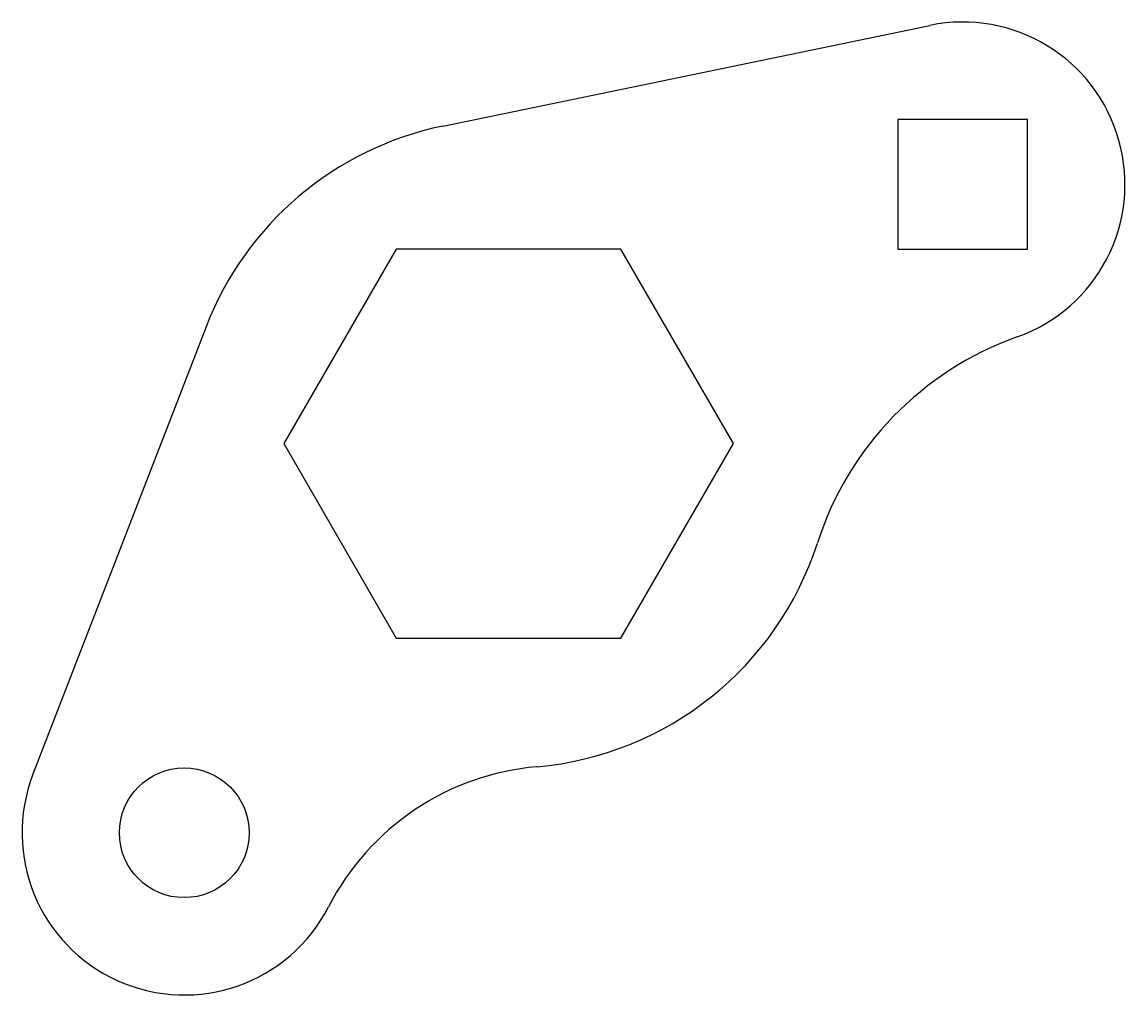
# Model space of a CAD drawing. Header units: millimetres. Extents: x 25 to 195, y 15 to 165.
import ezdxf

# ---------------------------------------------------------------- set-up
doc = ezdxf.new("R2010")
doc.units = ezdxf.units.MM

msp = doc.modelspace()

# ---------------------------------------------------------------- linework, layer by layer
for p, q in [((89.88, 148.96), (164.94, 164.48)), ((53.36, 118.03), (26.68, 49.02))]:
    msp.add_line(p, q)
for points in [[(160, 130), (180, 130), (180, 150), (160, 150)], [(82.68, 130), (65.36, 100), (82.68, 70), (117.32, 70), (134.64, 100), (117.32, 130)]]:
    msp.add_lwpolyline(points, close=True)
msp.add_circle((50, 40), 10)
for centre, radius, start, end in [((170, 140), 25, 289.6246, 101.6804), ((100, 100), 50, 101.6804, 158.8629), ((195.19, 69.36), 50, 109.6246, 162.1555), ((100, 100), 50, 274.9971, 342.1555), ((107.84, 10.34), 40, 94.9971, 152.853), ((50, 40), 25, 158.8629, 332.853)]:
    msp.add_arc(centre, radius, start, end)

doc.saveas('drawing.dxf')
